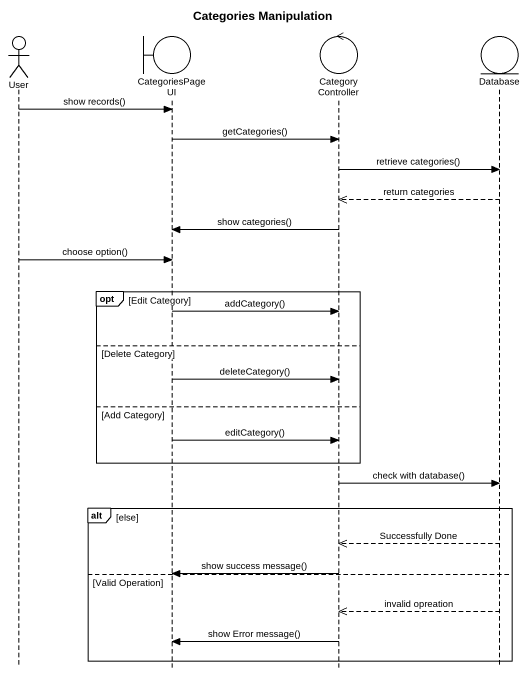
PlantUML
@startuml
title Categories Manipulation
hide footbox
actor User
boundary CategoriesPageUI
control CategoryController
entity "Database" as Database_

User -> CategoriesPageUI : show records()
CategoriesPageUI -> CategoryController : getCategories()
CategoryController -> Database_ : retrieve categories()
Database_ -->> CategoryController : return categories
CategoryController -> CategoriesPageUI : show categories()
User -> CategoriesPageUI : choose option()
opt Edit Category
  CategoriesPageUI -> CategoryController : addCategory()
else Delete Category
  CategoriesPageUI -> CategoryController : deleteCategory()
else Add Category
  CategoriesPageUI -> CategoryController : editCategory()
end
CategoryController -> Database_ : check with database()
alt else
  Database_ -->> CategoryController : Successfully Done
  CategoryController -> CategoriesPageUI : show success message()
else Valid Operation
  Database_ -->> CategoryController : invalid opreation
  CategoryController -> CategoriesPageUI : show Error message()
end
@enduml
